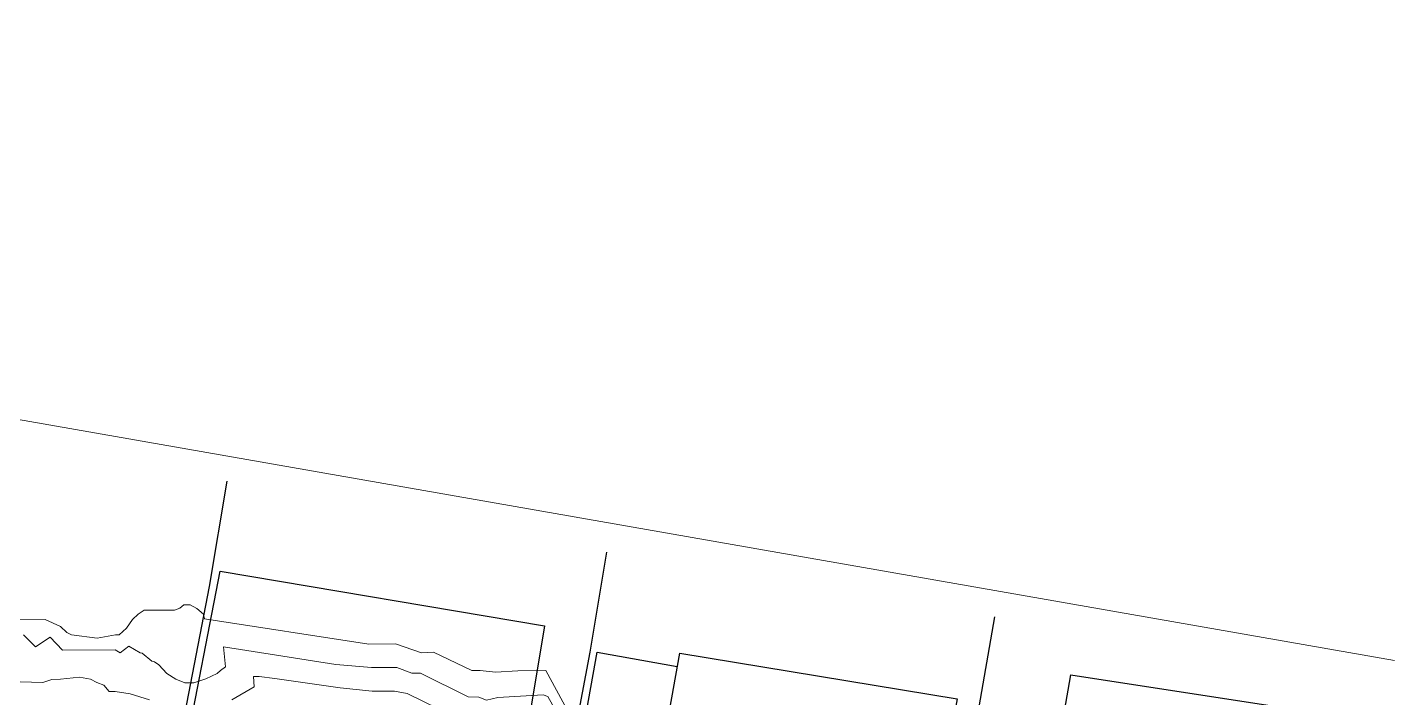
# Model space of a CAD drawing. Header units: metres. Extents: x 683 to 917, y -108 to 80.
# Drawn here: x 830.6 to 900.5, y 45.1 to 79.3 of the extents above; entities that cross this region are included whole.
import ezdxf

# ---------------------------------------------------------------- set-up
doc = ezdxf.new("R2010")
doc.units = ezdxf.units.M
doc.layers.add('Cadastre with houses', color=6, linetype='Continuous')
doc.layers.add('Contours June 2023', color=252, linetype='Continuous')

msp = doc.modelspace()

# ---------------------------------------------------------------- linework, layer by layer
at = {"lineweight": 0}
for points, elevation in [([(829.815, 49.058), (831.468, 49.068), (832.25, 48.722), (832.576, 48.405), (832.814, 48.296), (834.13, 48.128), (835.07, 48.296), (835.258, 48.286), (835.634, 48.623), (835.941, 49.068), (836.228, 49.355), (836.534, 49.543), (838.088, 49.543), (838.355, 49.652), (838.553, 49.82), (838.889, 49.82), (839.226, 49.642), (839.572, 49.355), (839.622, 49.107), (848.013, 47.821), (849.388, 47.831), (850.714, 47.376), (851.318, 47.396), (853.287, 46.475), (853.703, 46.475), (854.494, 46.376), (855.642, 46.446), (857.067, 46.465), (858.482, 43.853)], 53), ([(830.36, 48.296), (830.973, 47.683), (831.725, 48.167), (832.349, 47.514), (835.05, 47.524), (835.307, 47.366), (835.743, 47.712), (836.327, 47.366), (836.426, 47.356), (836.93, 46.94), (837.059, 46.911), (837.276, 46.752), (837.692, 46.307), (838.147, 46.03), (838.612, 45.842), (839.068, 45.842), (839.681, 46.04), (840.265, 46.317), (840.443, 46.475), (840.69, 46.663), (840.582, 47.673), (846.331, 46.772), (848.151, 46.614), (849.458, 46.614), (850.21, 46.337), (850.665, 46.337), (853.089, 45.12), (853.643, 45.1), (854.029, 44.951), (854.613, 45.09), (856.928, 45.229), (857.176, 45.14), (858.126, 43.438)], 52.5), ([(853.183, 43.724), (849.977, 45.288), (849.334, 45.407), (848.196, 45.417), (846.553, 45.575), (843.209, 46.05), (842.407, 46.169), (842.13, 46.169), (842.16, 45.634), (841.012, 44.961)], 52), ([(836.806, 44.961), (835.817, 45.268), (835.055, 45.397), (834.748, 45.397), (834.471, 45.713), (834.105, 45.862), (833.788, 46.03), (833.224, 46.129), (832.255, 46.02), (831.809, 46.01), (831.354, 45.862), (830.187, 45.882)], 52)]:
    msp.add_lwpolyline(points, dxfattribs=dict(at, elevation=elevation))
at = {"layer": 'Cadastre with houses'}
for points in [[(820.831, -48.802, 32.85), (821.098, -47.189, 34.1), (822.424, -40.421, 37.1), (826.342, -20.056, 41.6), (826.54, -18.849, 41.7), (830.323, 0.966, 44.5), (830.578, 1.867, 46), (831.569, 7.254, 46), (835.933, 30.622, 50.3), (838.236, 42.3, 56), (839.866, 50.762, 56), (840.772, 56.152, 56.9)], [(860.167, 52.51, 56.6), (859.309, 47.398, 57), (857.864, 39.72, 57), (855.563, 26.954, 50.903)], [(856.991, 48.744, 56), (854.652, 34.59, 56), (850.856, 35.367, 56), (851.427, 39.164, 56), (846.521, 40.047, 56), (846.638, 40.625, 56), (841.538, 41.371, 56), (841.618, 41.834, 56), (838.636, 42.314, 56.001), (840.423, 51.54, 56.138), (856.991, 48.744, 56)], [(869.785, -6.455, 45.3), (875.465, 23.082, 51.5), (880.016, 49.216, 57)], [(862.426, 39.052, 57), (858.31, 39.705, 57), (859.698, 47.4, 57), (863.788, 46.668, 57)], [(862.158, 37.563, 57), (863.911, 47.357, 57), (878.089, 45.014, 57), (876.335, 35.201, 57), (862.158, 37.563, 57)], [(882.982, 21.185, 57), (884.035, 27.604, 57), (882.947, 27.768, 57), (884.069, 34.201, 57), (878.008, 35.117, 57), (878.999, 40.876, 57), (882.86, 40.29, 57), (883.912, 46.25, 57), (895.758, 44.426, 57), (893.026, 26.331, 57), (891.651, 26.552, 57), (890.516, 19.865, 57), (882.982, 21.185, 57)]]:
    msp.add_polyline3d(points, dxfattribs=at)
at = {"layer": 'Contours June 2023', "lineweight": 0}
msp.add_lwpolyline([(715.658, 79.339), (900.462, 46.986)], dxfattribs=at)

doc.saveas('drawing.dxf')
